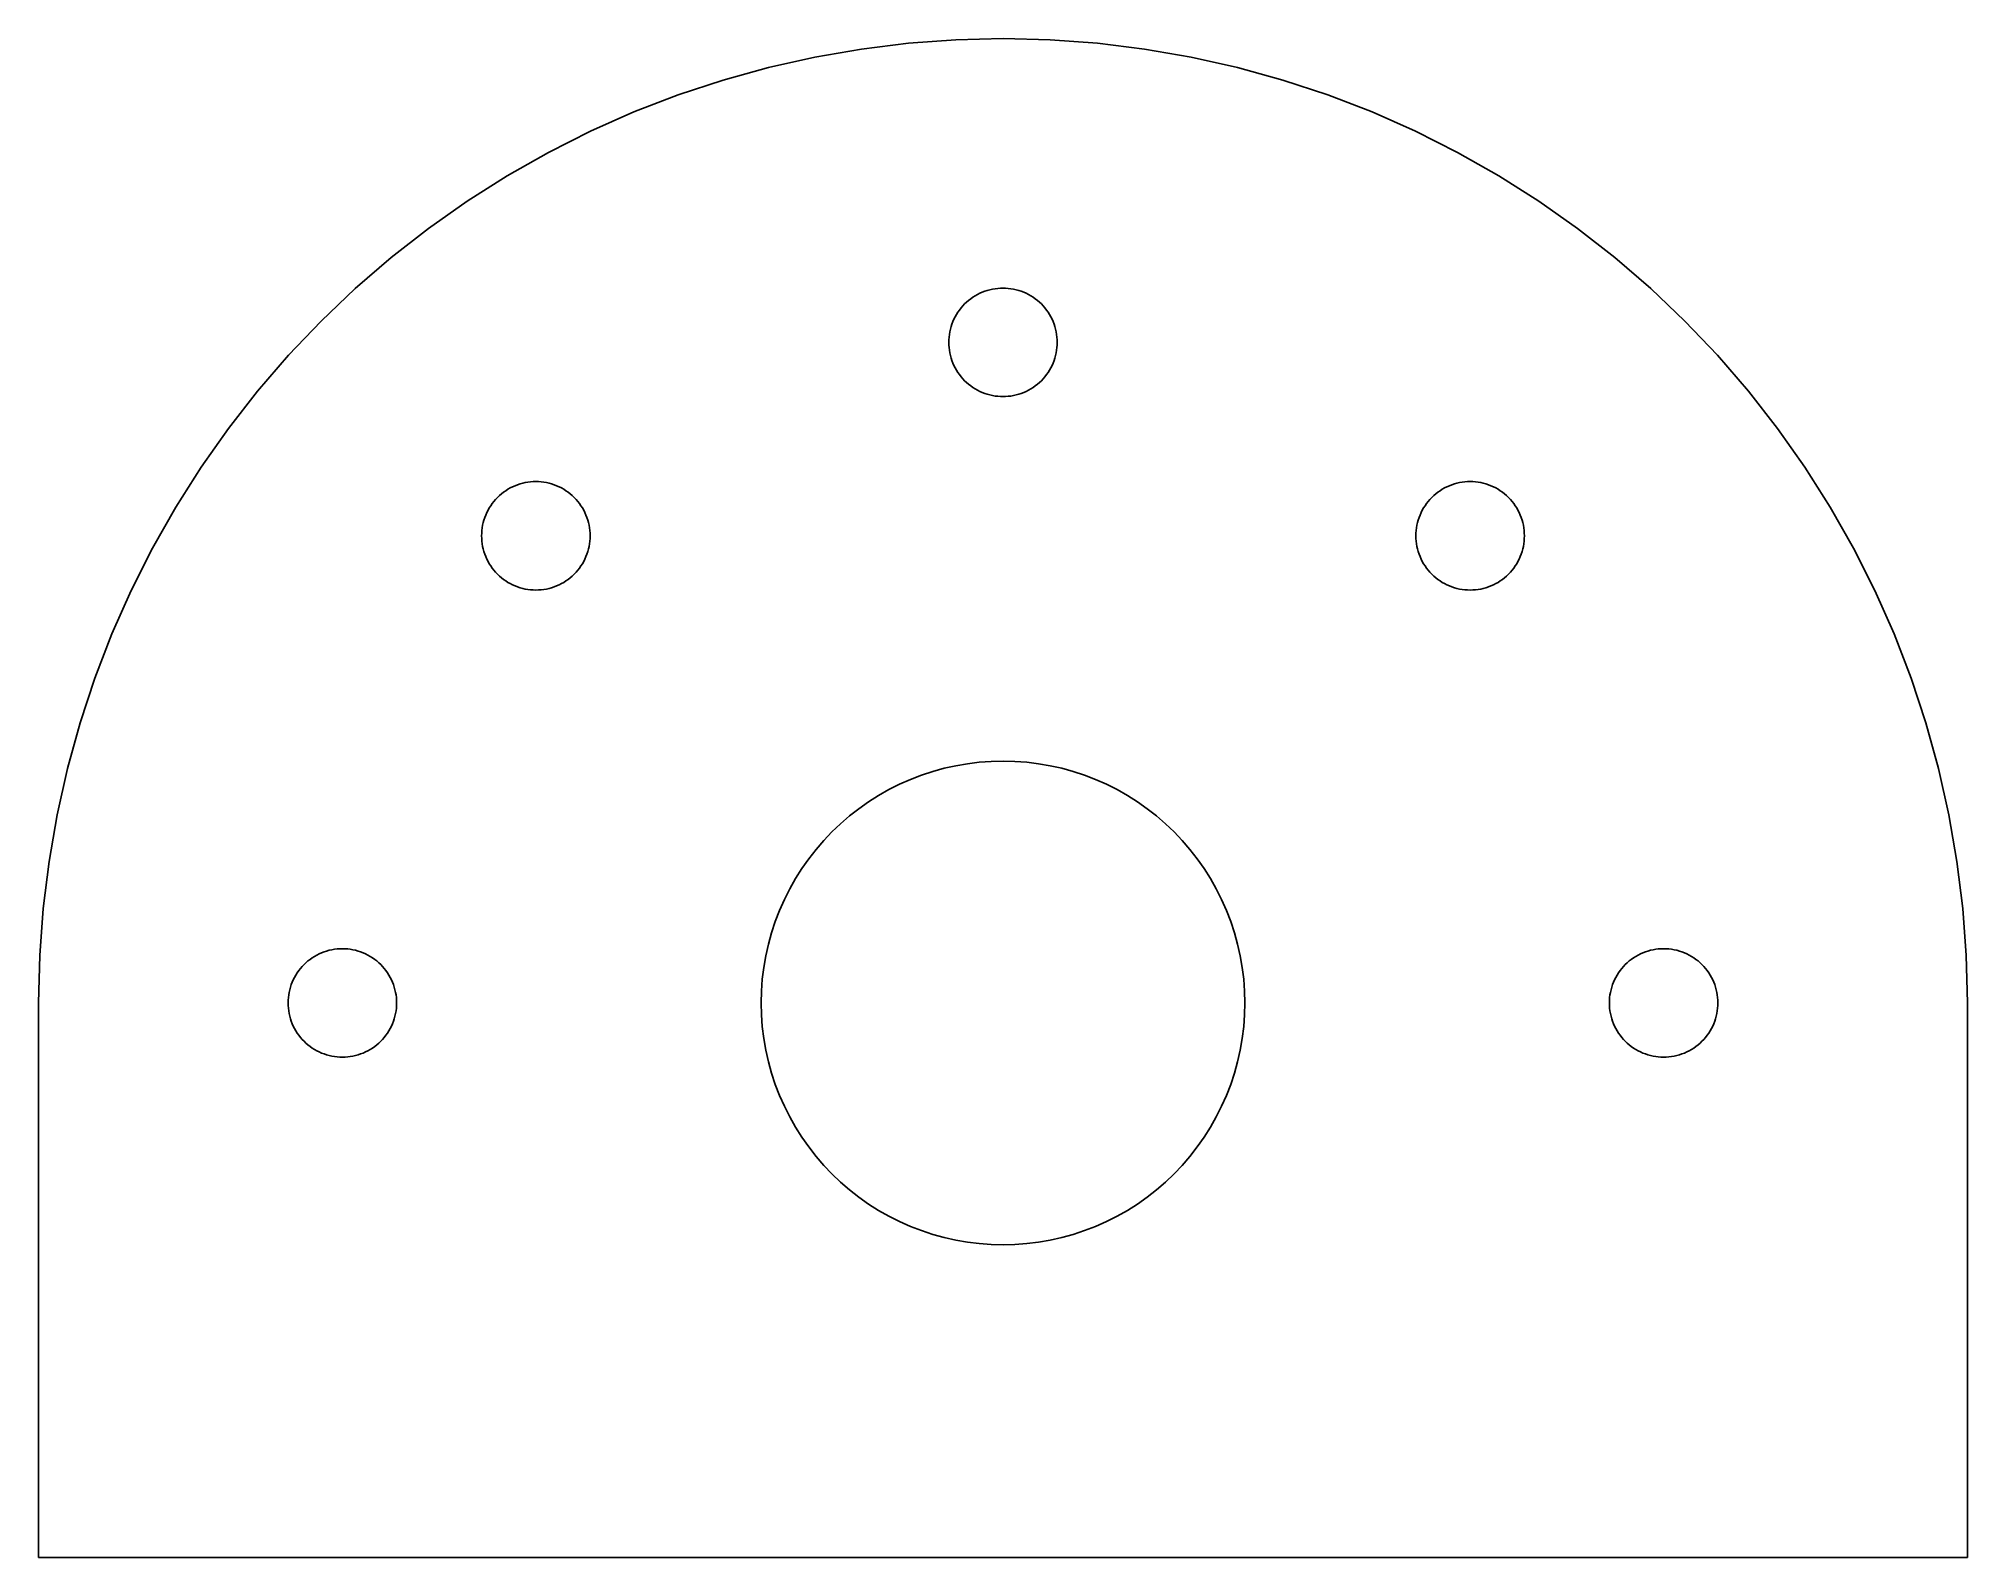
# Model space of a CAD drawing. Header units: metres. Extents: x 0 to 64, y 0 to 50.4.
import ezdxf

# ---------------------------------------------------------------- set-up
doc = ezdxf.new("R2010")
doc.units = ezdxf.units.M

msp = doc.modelspace()

# ---------------------------------------------------------------- linework, layer by layer
for p, q in [((27.3046, 50.0536), (25.7571, 49.7851)), ((28.8635, 50.2459), (27.3046, 50.0536)), ((30.4298, 50.3615), (28.8635, 50.2459)), ((32, 50.4), (30.4298, 50.3615)), ((33.5702, 50.3615), (32, 50.4)), ((35.1365, 50.2459), (33.5702, 50.3615)), ((36.6954, 50.0536), (35.1365, 50.2459)), ((38.2429, 49.7851), (36.6954, 50.0536)), ((24.2246, 49.441), (22.7109, 49.0221)), ((25.7571, 49.7851), (24.2246, 49.441)), ((39.7754, 49.441), (38.2429, 49.7851)), ((41.2891, 49.0221), (39.7754, 49.441)), ((22.7109, 49.0221), (21.2195, 48.5294)), ((42.7805, 48.5294), (41.2891, 49.0221)), ((21.2195, 48.5294), (19.7541, 47.9641)), ((44.2459, 47.9641), (42.7805, 48.5294)), ((19.7541, 47.9641), (18.3182, 47.3277)), ((45.6818, 47.3277), (44.2459, 47.9641)), ((18.3182, 47.3277), (16.9153, 46.6215)), ((47.0847, 46.6215), (45.6818, 47.3277)), ((16.9153, 46.6215), (15.5487, 45.8473)), ((48.4513, 45.8473), (47.0847, 46.6215)), ((15.5487, 45.8473), (14.2218, 45.007)), ((49.7782, 45.007), (48.4513, 45.8473)), ((14.2218, 45.007), (12.9376, 44.1026)), ((51.0624, 44.1026), (49.7782, 45.007)), ((12.9376, 44.1026), (11.6994, 43.1363)), ((52.3006, 43.1363), (51.0624, 44.1026)), ((11.6994, 43.1363), (10.5101, 42.1104)), ((53.4899, 42.1104), (52.3006, 43.1363)), ((10.5101, 42.1104), (9.37258, 41.0274)), ((30.7272, 41.5928), (30.7912, 41.6537)), ((30.7912, 41.6537), (30.8581, 41.7114)), ((30.8581, 41.7114), (30.9277, 41.7658)), ((30.9277, 41.7658), (31, 41.8166)), ((31, 41.8166), (31.0746, 41.8639)), ((31.0746, 41.8639), (31.1515, 41.9075)), ((31.1515, 41.9075), (31.2304, 41.9472)), ((31.2304, 41.9472), (31.3112, 41.983)), ((31.3112, 41.983), (31.3936, 42.0148)), ((31.3936, 42.0148), (31.4775, 42.0425)), ((31.4775, 42.0425), (31.5626, 42.0661)), ((31.5626, 42.0661), (31.6488, 42.0854)), ((31.6488, 42.0854), (31.7359, 42.1005)), ((31.7359, 42.1005), (31.8236, 42.1113)), ((31.8236, 42.1113), (31.9117, 42.1178)), ((31.9117, 42.1178), (32, 42.12)), ((32, 42.12), (32.0883, 42.1178)), ((32.0883, 42.1178), (32.1764, 42.1113)), ((32.1764, 42.1113), (32.2641, 42.1005)), ((32.2641, 42.1005), (32.3512, 42.0854)), ((32.3512, 42.0854), (32.4374, 42.0661)), ((32.4374, 42.0661), (32.5225, 42.0425)), ((32.5225, 42.0425), (32.6064, 42.0148)), ((32.6064, 42.0148), (32.6888, 41.983)), ((32.6888, 41.983), (32.7696, 41.9472)), ((32.7696, 41.9472), (32.8485, 41.9075)), ((32.8485, 41.9075), (32.9254, 41.8639)), ((32.9254, 41.8639), (33, 41.8166)), ((33, 41.8166), (33.0723, 41.7658)), ((33.0723, 41.7658), (33.1419, 41.7114)), ((33.1419, 41.7114), (33.2088, 41.6537)), ((33.2088, 41.6537), (33.2728, 41.5928)), ((54.6274, 41.0274), (53.4899, 42.1104)), ((9.37258, 41.0274), (8.28956, 39.8899)), ((30.3052, 40.9264), (30.337, 41.0088)), ((30.337, 41.0088), (30.3728, 41.0896)), ((30.3728, 41.0896), (30.4125, 41.1685)), ((30.4125, 41.1685), (30.4561, 41.2454)), ((30.4561, 41.2454), (30.5034, 41.32)), ((30.5034, 41.32), (30.5542, 41.3923)), ((30.5542, 41.3923), (30.6086, 41.4619)), ((30.6086, 41.4619), (30.6663, 41.5288)), ((30.6663, 41.5288), (30.7272, 41.5928)), ((33.2728, 41.5928), (33.3337, 41.5288)), ((33.3337, 41.5288), (33.3914, 41.4619)), ((33.3914, 41.4619), (33.4458, 41.3923)), ((33.4458, 41.3923), (33.4966, 41.32)), ((33.4966, 41.32), (33.5439, 41.2454)), ((33.5439, 41.2454), (33.5875, 41.1685)), ((33.5875, 41.1685), (33.6272, 41.0896)), ((33.6272, 41.0896), (33.663, 41.0088)), ((33.663, 41.0088), (33.6948, 40.9264)), ((55.7104, 39.8899), (54.6274, 41.0274)), ((30.2, 40.32), (30.2022, 40.4083)), ((30.2022, 40.2317), (30.2, 40.32)), ((30.2022, 40.4083), (30.2087, 40.4964)), ((30.2087, 40.4964), (30.2195, 40.5841)), ((30.2195, 40.5841), (30.2346, 40.6712)), ((30.2346, 40.6712), (30.2539, 40.7574)), ((30.2539, 40.7574), (30.2775, 40.8425)), ((30.2775, 40.8425), (30.3052, 40.9264)), ((33.6948, 40.9264), (33.7225, 40.8425)), ((33.7225, 40.8425), (33.7461, 40.7574)), ((33.7461, 40.7574), (33.7654, 40.6712)), ((33.7654, 40.6712), (33.7805, 40.5841)), ((33.7805, 40.5841), (33.7913, 40.4964)), ((33.7913, 40.4964), (33.7978, 40.4083)), ((33.7978, 40.4083), (33.8, 40.32)), ((33.8, 40.32), (33.7978, 40.2317)), ((8.28956, 39.8899), (7.26367, 38.7006)), ((30.2087, 40.1436), (30.2022, 40.2317)), ((30.2195, 40.0559), (30.2087, 40.1436)), ((30.2346, 39.9688), (30.2195, 40.0559)), ((30.2539, 39.8826), (30.2346, 39.9688)), ((30.2775, 39.7975), (30.2539, 39.8826)), ((30.3052, 39.7136), (30.2775, 39.7975)), ((30.337, 39.6312), (30.3052, 39.7136)), ((33.6948, 39.7136), (33.663, 39.6312)), ((33.7225, 39.7975), (33.6948, 39.7136)), ((33.7461, 39.8826), (33.7225, 39.7975)), ((33.7654, 39.9688), (33.7461, 39.8826)), ((33.7805, 40.0559), (33.7654, 39.9688)), ((33.7913, 40.1436), (33.7805, 40.0559)), ((33.7978, 40.2317), (33.7913, 40.1436)), ((56.7363, 38.7006), (55.7104, 39.8899)), ((30.3728, 39.5504), (30.337, 39.6312)), ((30.4125, 39.4715), (30.3728, 39.5504)), ((30.4561, 39.3946), (30.4125, 39.4715)), ((30.5034, 39.32), (30.4561, 39.3946)), ((30.5542, 39.2477), (30.5034, 39.32)), ((30.6086, 39.1781), (30.5542, 39.2477)), ((30.6663, 39.1112), (30.6086, 39.1781)), ((30.7272, 39.0472), (30.6663, 39.1112)), ((30.7912, 38.9863), (30.7272, 39.0472)), ((33.2728, 39.0472), (33.2088, 38.9863)), ((33.3337, 39.1112), (33.2728, 39.0472)), ((33.3914, 39.1781), (33.3337, 39.1112)), ((33.4458, 39.2477), (33.3914, 39.1781)), ((33.4966, 39.32), (33.4458, 39.2477)), ((33.5439, 39.3946), (33.4966, 39.32)), ((33.5875, 39.4715), (33.5439, 39.3946)), ((33.6272, 39.5504), (33.5875, 39.4715)), ((33.663, 39.6312), (33.6272, 39.5504)), ((7.26367, 38.7006), (6.29736, 37.4624)), ((30.8581, 38.9286), (30.7912, 38.9863)), ((30.9277, 38.8742), (30.8581, 38.9286)), ((31, 38.8234), (30.9277, 38.8742)), ((31.0746, 38.7761), (31, 38.8234)), ((31.1515, 38.7325), (31.0746, 38.7761)), ((31.2304, 38.6928), (31.1515, 38.7325)), ((31.3112, 38.657), (31.2304, 38.6928)), ((31.3936, 38.6252), (31.3112, 38.657)), ((31.4775, 38.5975), (31.3936, 38.6252)), ((31.5626, 38.5739), (31.4775, 38.5975)), ((31.6488, 38.5546), (31.5626, 38.5739)), ((31.7359, 38.5395), (31.6488, 38.5546)), ((31.8236, 38.5287), (31.7359, 38.5395)), ((31.9117, 38.5222), (31.8236, 38.5287)), ((32, 38.52), (31.9117, 38.5222)), ((32.0883, 38.5222), (32, 38.52)), ((32.1764, 38.5287), (32.0883, 38.5222)), ((32.2641, 38.5395), (32.1764, 38.5287)), ((32.3512, 38.5546), (32.2641, 38.5395)), ((32.4374, 38.5739), (32.3512, 38.5546)), ((32.5225, 38.5975), (32.4374, 38.5739)), ((32.6064, 38.6252), (32.5225, 38.5975)), ((32.6888, 38.657), (32.6064, 38.6252)), ((32.7696, 38.6928), (32.6888, 38.657)), ((32.8485, 38.7325), (32.7696, 38.6928)), ((32.9254, 38.7761), (32.8485, 38.7325)), ((33, 38.8234), (32.9254, 38.7761)), ((33.0723, 38.8742), (33, 38.8234)), ((33.1419, 38.9286), (33.0723, 38.8742)), ((33.2088, 38.9863), (33.1419, 38.9286)), ((57.7026, 37.4624), (56.7363, 38.7006)), ((6.29736, 37.4624), (5.39297, 36.1782)), ((58.607, 36.1782), (57.7026, 37.4624)), ((5.39297, 36.1782), (4.55268, 34.8513)), ((59.4473, 34.8513), (58.607, 36.1782)), ((15.2272, 35.1728), (15.2912, 35.2337)), ((15.2912, 35.2337), (15.3581, 35.2914)), ((15.3581, 35.2914), (15.4277, 35.3458)), ((15.4277, 35.3458), (15.5, 35.3966)), ((15.5, 35.3966), (15.5746, 35.4439)), ((15.5746, 35.4439), (15.6515, 35.4875)), ((15.6515, 35.4875), (15.7304, 35.5272)), ((15.7304, 35.5272), (15.8112, 35.563)), ((15.8112, 35.563), (15.8936, 35.5948)), ((15.8936, 35.5948), (15.9775, 35.6225)), ((15.9775, 35.6225), (16.0626, 35.6461)), ((16.0626, 35.6461), (16.1488, 35.6654)), ((16.1488, 35.6654), (16.2359, 35.6805)), ((16.2359, 35.6805), (16.3236, 35.6913)), ((16.3236, 35.6913), (16.4117, 35.6978)), ((16.4117, 35.6978), (16.5, 35.7)), ((16.5, 35.7), (16.5883, 35.6978)), ((16.5883, 35.6978), (16.6764, 35.6913)), ((16.6764, 35.6913), (16.7641, 35.6805)), ((16.7641, 35.6805), (16.8512, 35.6654)), ((16.8512, 35.6654), (16.9374, 35.6461)), ((16.9374, 35.6461), (17.0225, 35.6225)), ((17.0225, 35.6225), (17.1064, 35.5948)), ((17.1064, 35.5948), (17.1888, 35.563)), ((17.1888, 35.563), (17.2696, 35.5272)), ((17.2696, 35.5272), (17.3485, 35.4875)), ((17.3485, 35.4875), (17.4254, 35.4439)), ((17.4254, 35.4439), (17.5, 35.3966)), ((17.5, 35.3966), (17.5723, 35.3458)), ((17.5723, 35.3458), (17.6419, 35.2914)), ((17.6419, 35.2914), (17.7088, 35.2337)), ((17.7088, 35.2337), (17.7728, 35.1728)), ((46.2272, 35.1728), (46.2912, 35.2337)), ((46.2912, 35.2337), (46.3581, 35.2914)), ((46.3581, 35.2914), (46.4277, 35.3458)), ((46.4277, 35.3458), (46.5, 35.3966)), ((46.5, 35.3966), (46.5746, 35.4439)), ((46.5746, 35.4439), (46.6515, 35.4875)), ((46.6515, 35.4875), (46.7304, 35.5272)), ((46.7304, 35.5272), (46.8112, 35.563)), ((46.8112, 35.563), (46.8936, 35.5948)), ((46.8936, 35.5948), (46.9775, 35.6225)), ((46.9775, 35.6225), (47.0626, 35.6461)), ((47.0626, 35.6461), (47.1488, 35.6654)), ((47.1488, 35.6654), (47.2359, 35.6805)), ((47.2359, 35.6805), (47.3236, 35.6913)), ((47.3236, 35.6913), (47.4117, 35.6978)), ((47.4117, 35.6978), (47.5, 35.7)), ((47.5, 35.7), (47.5883, 35.6978)), ((47.5883, 35.6978), (47.6764, 35.6913)), ((47.6764, 35.6913), (47.7641, 35.6805)), ((47.7641, 35.6805), (47.8512, 35.6654)), ((47.8512, 35.6654), (47.9374, 35.6461)), ((47.9374, 35.6461), (48.0225, 35.6225)), ((48.0225, 35.6225), (48.1064, 35.5948)), ((48.1064, 35.5948), (48.1888, 35.563)), ((48.1888, 35.563), (48.2696, 35.5272)), ((48.2696, 35.5272), (48.3485, 35.4875)), ((48.3485, 35.4875), (48.4254, 35.4439)), ((48.4254, 35.4439), (48.5, 35.3966)), ((48.5, 35.3966), (48.5723, 35.3458)), ((48.5723, 35.3458), (48.6419, 35.2914)), ((48.6419, 35.2914), (48.7088, 35.2337)), ((48.7088, 35.2337), (48.7728, 35.1728)), ((4.55268, 34.8513), (3.77852, 33.4847)), ((14.8052, 34.5064), (14.837, 34.5888)), ((14.837, 34.5888), (14.8728, 34.6696)), ((14.8728, 34.6696), (14.9125, 34.7485)), ((14.9125, 34.7485), (14.9561, 34.8254)), ((14.9561, 34.8254), (15.0034, 34.9)), ((15.0034, 34.9), (15.0542, 34.9723)), ((15.0542, 34.9723), (15.1086, 35.0419)), ((15.1086, 35.0419), (15.1663, 35.1088)), ((15.1663, 35.1088), (15.2272, 35.1728)), ((17.7728, 35.1728), (17.8337, 35.1088)), ((17.8337, 35.1088), (17.8914, 35.0419)), ((17.8914, 35.0419), (17.9458, 34.9723)), ((17.9458, 34.9723), (17.9966, 34.9)), ((17.9966, 34.9), (18.0439, 34.8254)), ((18.0439, 34.8254), (18.0875, 34.7485)), ((18.0875, 34.7485), (18.1272, 34.6696)), ((18.1272, 34.6696), (18.163, 34.5888)), ((18.163, 34.5888), (18.1948, 34.5064)), ((45.8052, 34.5064), (45.837, 34.5888)), ((45.837, 34.5888), (45.8728, 34.6696)), ((45.8728, 34.6696), (45.9125, 34.7485)), ((45.9125, 34.7485), (45.9561, 34.8254)), ((45.9561, 34.8254), (46.0034, 34.9)), ((46.0034, 34.9), (46.0542, 34.9723)), ((46.0542, 34.9723), (46.1086, 35.0419)), ((46.1086, 35.0419), (46.1663, 35.1088)), ((46.1663, 35.1088), (46.2272, 35.1728)), ((48.7728, 35.1728), (48.8337, 35.1088)), ((48.8337, 35.1088), (48.8914, 35.0419)), ((48.8914, 35.0419), (48.9458, 34.9723)), ((48.9458, 34.9723), (48.9966, 34.9)), ((48.9966, 34.9), (49.0439, 34.8254)), ((49.0439, 34.8254), (49.0875, 34.7485)), ((49.0875, 34.7485), (49.1272, 34.6696)), ((49.1272, 34.6696), (49.163, 34.5888)), ((49.163, 34.5888), (49.1948, 34.5064)), ((60.2215, 33.4847), (59.4473, 34.8513)), ((14.7, 33.9), (14.7022, 33.9883)), ((14.7022, 33.9883), (14.7087, 34.0764)), ((14.7087, 34.0764), (14.7195, 34.1641)), ((14.7195, 34.1641), (14.7346, 34.2512)), ((14.7346, 34.2512), (14.7539, 34.3374)), ((14.7539, 34.3374), (14.7775, 34.4225)), ((14.7775, 34.4225), (14.8052, 34.5064)), ((18.1948, 34.5064), (18.2225, 34.4225)), ((18.2225, 34.4225), (18.2461, 34.3374)), ((18.2461, 34.3374), (18.2654, 34.2512)), ((18.2654, 34.2512), (18.2805, 34.1641)), ((18.2805, 34.1641), (18.2913, 34.0764)), ((18.2913, 34.0764), (18.2978, 33.9883)), ((18.2978, 33.9883), (18.3, 33.9)), ((45.7, 33.9), (45.7022, 33.9883)), ((45.7022, 33.9883), (45.7087, 34.0764)), ((45.7087, 34.0764), (45.7195, 34.1641)), ((45.7195, 34.1641), (45.7346, 34.2512)), ((45.7346, 34.2512), (45.7539, 34.3374)), ((45.7539, 34.3374), (45.7775, 34.4225)), ((45.7775, 34.4225), (45.8052, 34.5064)), ((49.1948, 34.5064), (49.2225, 34.4225)), ((49.2225, 34.4225), (49.2461, 34.3374)), ((49.2461, 34.3374), (49.2654, 34.2512)), ((49.2654, 34.2512), (49.2805, 34.1641)), ((49.2805, 34.1641), (49.2913, 34.0764)), ((49.2913, 34.0764), (49.2978, 33.9883)), ((49.2978, 33.9883), (49.3, 33.9)), ((3.77852, 33.4847), (3.07234, 32.0818)), ((14.7022, 33.8117), (14.7, 33.9)), ((14.7087, 33.7236), (14.7022, 33.8117)), ((14.7195, 33.6359), (14.7087, 33.7236)), ((14.7346, 33.5488), (14.7195, 33.6359)), ((14.7539, 33.4626), (14.7346, 33.5488)), ((14.7775, 33.3775), (14.7539, 33.4626)), ((14.8052, 33.2936), (14.7775, 33.3775)), ((14.837, 33.2112), (14.8052, 33.2936)), ((18.1948, 33.2936), (18.163, 33.2112)), ((18.2225, 33.3775), (18.1948, 33.2936)), ((18.2461, 33.4626), (18.2225, 33.3775)), ((18.2654, 33.5488), (18.2461, 33.4626)), ((18.2805, 33.6359), (18.2654, 33.5488)), ((18.2913, 33.7236), (18.2805, 33.6359)), ((18.2978, 33.8117), (18.2913, 33.7236)), ((18.3, 33.9), (18.2978, 33.8117)), ((45.7022, 33.8117), (45.7, 33.9)), ((45.7087, 33.7236), (45.7022, 33.8117)), ((45.7195, 33.6359), (45.7087, 33.7236)), ((45.7346, 33.5488), (45.7195, 33.6359)), ((45.7539, 33.4626), (45.7346, 33.5488)), ((45.7775, 33.3775), (45.7539, 33.4626)), ((45.8052, 33.2936), (45.7775, 33.3775)), ((45.837, 33.2112), (45.8052, 33.2936)), ((49.1948, 33.2936), (49.163, 33.2112)), ((49.2225, 33.3775), (49.1948, 33.2936)), ((49.2461, 33.4626), (49.2225, 33.3775)), ((49.2654, 33.5488), (49.2461, 33.4626)), ((49.2805, 33.6359), (49.2654, 33.5488)), ((49.2913, 33.7236), (49.2805, 33.6359)), ((49.2978, 33.8117), (49.2913, 33.7236)), ((49.3, 33.9), (49.2978, 33.8117)), ((60.9277, 32.0818), (60.2215, 33.4847)), ((14.8728, 33.1304), (14.837, 33.2112)), ((14.9125, 33.0515), (14.8728, 33.1304)), ((14.9561, 32.9746), (14.9125, 33.0515)), ((15.0034, 32.9), (14.9561, 32.9746)), ((15.0542, 32.8277), (15.0034, 32.9)), ((15.1086, 32.7581), (15.0542, 32.8277)), ((15.1663, 32.6912), (15.1086, 32.7581)), ((15.2272, 32.6272), (15.1663, 32.6912)), ((17.8337, 32.6912), (17.7728, 32.6272)), ((17.8914, 32.7581), (17.8337, 32.6912)), ((17.9458, 32.8277), (17.8914, 32.7581)), ((17.9966, 32.9), (17.9458, 32.8277)), ((18.0439, 32.9746), (17.9966, 32.9)), ((18.0875, 33.0515), (18.0439, 32.9746)), ((18.1272, 33.1304), (18.0875, 33.0515)), ((18.163, 33.2112), (18.1272, 33.1304)), ((45.8728, 33.1304), (45.837, 33.2112)), ((45.9125, 33.0515), (45.8728, 33.1304)), ((45.9561, 32.9746), (45.9125, 33.0515)), ((46.0034, 32.9), (45.9561, 32.9746)), ((46.0542, 32.8277), (46.0034, 32.9)), ((46.1086, 32.7581), (46.0542, 32.8277)), ((46.1663, 32.6912), (46.1086, 32.7581)), ((46.2272, 32.6272), (46.1663, 32.6912)), ((48.8337, 32.6912), (48.7728, 32.6272)), ((48.8914, 32.7581), (48.8337, 32.6912)), ((48.9458, 32.8277), (48.8914, 32.7581)), ((48.9966, 32.9), (48.9458, 32.8277)), ((49.0439, 32.9746), (48.9966, 32.9)), ((49.0875, 33.0515), (49.0439, 32.9746)), ((49.1272, 33.1304), (49.0875, 33.0515)), ((49.163, 33.2112), (49.1272, 33.1304)), ((3.07234, 32.0818), (2.43586, 30.6459)), ((15.2912, 32.5663), (15.2272, 32.6272)), ((15.3581, 32.5086), (15.2912, 32.5663)), ((15.4277, 32.4542), (15.3581, 32.5086)), ((15.5, 32.4034), (15.4277, 32.4542)), ((15.5746, 32.3561), (15.5, 32.4034)), ((15.6515, 32.3125), (15.5746, 32.3561)), ((15.7304, 32.2728), (15.6515, 32.3125)), ((15.8112, 32.237), (15.7304, 32.2728)), ((15.8936, 32.2052), (15.8112, 32.237)), ((15.9775, 32.1775), (15.8936, 32.2052)), ((16.0626, 32.1539), (15.9775, 32.1775)), ((16.1488, 32.1346), (16.0626, 32.1539)), ((16.2359, 32.1195), (16.1488, 32.1346)), ((16.3236, 32.1087), (16.2359, 32.1195)), ((16.4117, 32.1022), (16.3236, 32.1087)), ((16.5, 32.1), (16.4117, 32.1022)), ((16.5883, 32.1022), (16.5, 32.1)), ((16.6764, 32.1087), (16.5883, 32.1022)), ((16.7641, 32.1195), (16.6764, 32.1087)), ((16.8512, 32.1346), (16.7641, 32.1195)), ((16.9374, 32.1539), (16.8512, 32.1346)), ((17.0225, 32.1775), (16.9374, 32.1539)), ((17.1064, 32.2052), (17.0225, 32.1775)), ((17.1888, 32.237), (17.1064, 32.2052)), ((17.2696, 32.2728), (17.1888, 32.237)), ((17.3485, 32.3125), (17.2696, 32.2728)), ((17.4254, 32.3561), (17.3485, 32.3125)), ((17.5, 32.4034), (17.4254, 32.3561)), ((17.5723, 32.4542), (17.5, 32.4034)), ((17.6419, 32.5086), (17.5723, 32.4542)), ((17.7088, 32.5663), (17.6419, 32.5086)), ((17.7728, 32.6272), (17.7088, 32.5663)), ((46.2912, 32.5663), (46.2272, 32.6272)), ((46.3581, 32.5086), (46.2912, 32.5663)), ((46.4277, 32.4542), (46.3581, 32.5086)), ((46.5, 32.4034), (46.4277, 32.4542)), ((46.5746, 32.3561), (46.5, 32.4034)), ((46.6515, 32.3125), (46.5746, 32.3561)), ((46.7304, 32.2728), (46.6515, 32.3125)), ((46.8112, 32.237), (46.7304, 32.2728)), ((46.8936, 32.2052), (46.8112, 32.237)), ((46.9775, 32.1775), (46.8936, 32.2052)), ((47.0626, 32.1539), (46.9775, 32.1775)), ((47.1488, 32.1346), (47.0626, 32.1539)), ((47.2359, 32.1195), (47.1488, 32.1346)), ((47.3236, 32.1087), (47.2359, 32.1195)), ((47.4117, 32.1022), (47.3236, 32.1087)), ((47.5, 32.1), (47.4117, 32.1022)), ((47.5883, 32.1022), (47.5, 32.1)), ((47.6764, 32.1087), (47.5883, 32.1022)), ((47.7641, 32.1195), (47.6764, 32.1087)), ((47.8512, 32.1346), (47.7641, 32.1195)), ((47.9374, 32.1539), (47.8512, 32.1346)), ((48.0225, 32.1775), (47.9374, 32.1539)), ((48.1064, 32.2052), (48.0225, 32.1775)), ((48.1888, 32.237), (48.1064, 32.2052)), ((48.2696, 32.2728), (48.1888, 32.237)), ((48.3485, 32.3125), (48.2696, 32.2728)), ((48.4254, 32.3561), (48.3485, 32.3125)), ((48.5, 32.4034), (48.4254, 32.3561)), ((48.5723, 32.4542), (48.5, 32.4034)), ((48.6419, 32.5086), (48.5723, 32.4542)), ((48.7088, 32.5663), (48.6419, 32.5086)), ((48.7728, 32.6272), (48.7088, 32.5663)), ((61.5641, 30.6459), (60.9277, 32.0818)), ((2.43586, 30.6459), (1.87059, 29.1805)), ((62.1294, 29.1805), (61.5641, 30.6459)), ((1.87059, 29.1805), (1.37791, 27.6891)), ((62.6221, 27.6891), (62.1294, 29.1805)), ((1.37791, 27.6891), (0.959, 26.1754)), ((63.041, 26.1754), (62.6221, 27.6891)), ((30.0501, 26.1845), (30.4344, 26.2708)), ((30.4344, 26.2708), (30.8225, 26.3381)), ((30.8225, 26.3381), (31.2134, 26.3864)), ((31.2134, 26.3864), (31.6062, 26.4153)), ((31.6062, 26.4153), (32, 26.425)), ((32, 26.425), (32.3938, 26.4153)), ((32.3938, 26.4153), (32.7866, 26.3864)), ((32.7866, 26.3864), (33.1775, 26.3381)), ((33.1775, 26.3381), (33.5656, 26.2708)), ((33.5656, 26.2708), (33.9499, 26.1845)), ((0.959, 26.1754), (0.61487, 24.6429)), ((28.217, 25.4774), (28.5689, 25.6545)), ((28.5689, 25.6545), (28.929, 25.8141)), ((28.929, 25.8141), (29.2965, 25.9559)), ((29.2965, 25.9559), (29.6705, 26.0794)), ((29.6705, 26.0794), (30.0501, 26.1845)), ((33.9499, 26.1845), (34.3295, 26.0794)), ((34.3295, 26.0794), (34.7035, 25.9559)), ((34.7035, 25.9559), (35.071, 25.8141)), ((35.071, 25.8141), (35.4311, 25.6545)), ((35.4311, 25.6545), (35.783, 25.4774)), ((63.3851, 24.6429), (63.041, 26.1754)), ((27.2195, 24.8457), (27.5415, 25.0725)), ((27.5415, 25.0725), (27.8743, 25.2833)), ((27.8743, 25.2833), (28.217, 25.4774)), ((35.783, 25.4774), (36.1257, 25.2833)), ((36.1257, 25.2833), (36.4585, 25.0725)), ((36.4585, 25.0725), (36.7805, 24.8457)), ((0.61487, 24.6429), (0.34635, 23.0954)), ((26.3255, 24.0745), (26.6107, 24.3461)), ((26.6107, 24.3461), (26.909, 24.6034)), ((26.909, 24.6034), (27.2195, 24.8457)), ((36.7805, 24.8457), (37.091, 24.6034)), ((37.091, 24.6034), (37.3893, 24.3461)), ((37.3893, 24.3461), (37.6745, 24.0745)), ((63.6536, 23.0954), (63.3851, 24.6429)), ((25.7966, 23.491), (26.0539, 23.7893)), ((26.0539, 23.7893), (26.3255, 24.0745)), ((37.6745, 24.0745), (37.9461, 23.7893)), ((37.9461, 23.7893), (38.2034, 23.491)), ((0.34635, 23.0954), (0.15409, 21.5365)), ((25.3275, 22.8585), (25.5543, 23.1805)), ((25.5543, 23.1805), (25.7966, 23.491)), ((38.2034, 23.491), (38.4457, 23.1805)), ((38.4457, 23.1805), (38.6725, 22.8585)), ((63.8459, 21.5365), (63.6536, 23.0954)), ((24.9226, 22.183), (25.1167, 22.5257)), ((25.1167, 22.5257), (25.3275, 22.8585)), ((38.6725, 22.8585), (38.8833, 22.5257)), ((38.8833, 22.5257), (39.0774, 22.183)), ((24.5859, 21.471), (24.7455, 21.8311)), ((24.7455, 21.8311), (24.9226, 22.183)), ((39.0774, 22.183), (39.2545, 21.8311)), ((39.2545, 21.8311), (39.4141, 21.471)), ((0.15409, 21.5365), (0.03855, 19.9702)), ((24.4441, 21.1035), (24.5859, 21.471)), ((39.4141, 21.471), (39.5559, 21.1035)), ((63.9615, 19.9702), (63.8459, 21.5365)), ((24.2155, 20.3499), (24.3206, 20.7295)), ((24.3206, 20.7295), (24.4441, 21.1035)), ((39.5559, 21.1035), (39.6794, 20.7295)), ((39.6794, 20.7295), (39.7845, 20.3499)), ((0.03855, 19.9702), (0, 18.4)), ((8.93809, 19.7914), (9.00774, 19.8458)), ((9.00774, 19.8458), (9.07997, 19.8966)), ((9.07997, 19.8966), (9.15462, 19.9439)), ((9.15462, 19.9439), (9.23149, 19.9875)), ((9.23149, 19.9875), (9.3104, 20.0272)), ((9.3104, 20.0272), (9.39117, 20.063)), ((9.39117, 20.063), (9.4736, 20.0948)), ((9.4736, 20.0948), (9.55749, 20.1225)), ((9.55749, 20.1225), (9.64264, 20.1461)), ((9.64264, 20.1461), (9.72884, 20.1654)), ((9.72884, 20.1654), (9.81589, 20.1805)), ((9.81589, 20.1805), (9.90357, 20.1913)), ((9.90357, 20.1913), (9.99168, 20.1978)), ((9.99168, 20.1978), (10.08, 20.2)), ((10.08, 20.2), (10.1683, 20.1978)), ((10.1683, 20.1978), (10.2564, 20.1913)), ((10.2564, 20.1913), (10.3441, 20.1805)), ((10.3441, 20.1805), (10.4312, 20.1654)), ((10.4312, 20.1654), (10.5174, 20.1461)), ((10.5174, 20.1461), (10.6025, 20.1225)), ((10.6025, 20.1225), (10.6864, 20.0948)), ((10.6864, 20.0948), (10.7688, 20.063)), ((10.7688, 20.063), (10.8496, 20.0272)), ((10.8496, 20.0272), (10.9285, 19.9875)), ((10.9285, 19.9875), (11.0054, 19.9439)), ((11.0054, 19.9439), (11.08, 19.8966)), ((11.08, 19.8966), (11.1523, 19.8458)), ((11.1523, 19.8458), (11.2219, 19.7914)), ((24.0619, 19.5775), (24.1292, 19.9656)), ((24.1292, 19.9656), (24.2155, 20.3499)), ((39.7845, 20.3499), (39.8708, 19.9656)), ((39.8708, 19.9656), (39.9381, 19.5775)), ((52.7781, 19.7914), (52.8477, 19.8458)), ((52.8477, 19.8458), (52.92, 19.8966)), ((52.92, 19.8966), (52.9946, 19.9439)), ((52.9946, 19.9439), (53.0715, 19.9875)), ((53.0715, 19.9875), (53.1504, 20.0272)), ((53.1504, 20.0272), (53.2312, 20.063)), ((53.2312, 20.063), (53.3136, 20.0948)), ((53.3136, 20.0948), (53.3975, 20.1225)), ((53.3975, 20.1225), (53.4826, 20.1461)), ((53.4826, 20.1461), (53.5688, 20.1654)), ((53.5688, 20.1654), (53.6559, 20.1805)), ((53.6559, 20.1805), (53.7436, 20.1913)), ((53.7436, 20.1913), (53.8317, 20.1978)), ((53.8317, 20.1978), (53.92, 20.2)), ((53.92, 20.2), (54.0083, 20.1978)), ((54.0083, 20.1978), (54.0964, 20.1913)), ((54.0964, 20.1913), (54.1841, 20.1805)), ((54.1841, 20.1805), (54.2712, 20.1654)), ((54.2712, 20.1654), (54.3574, 20.1461)), ((54.3574, 20.1461), (54.4425, 20.1225)), ((54.4425, 20.1225), (54.5264, 20.0948)), ((54.5264, 20.0948), (54.6088, 20.063)), ((54.6088, 20.063), (54.6896, 20.0272)), ((54.6896, 20.0272), (54.7685, 19.9875)), ((54.7685, 19.9875), (54.8454, 19.9439)), ((54.8454, 19.9439), (54.92, 19.8966)), ((54.92, 19.8966), (54.9923, 19.8458)), ((54.9923, 19.8458), (55.0619, 19.7914)), ((64, 18.4), (63.9615, 19.9702)), ((8.45282, 19.1696), (8.49254, 19.2485)), ((8.49254, 19.2485), (8.53609, 19.3254)), ((8.53609, 19.3254), (8.58335, 19.4)), ((8.58335, 19.4), (8.63423, 19.4723)), ((8.63423, 19.4723), (8.68858, 19.5419)), ((8.68858, 19.5419), (8.74629, 19.6088)), ((8.74629, 19.6088), (8.80721, 19.6728)), ((8.80721, 19.6728), (8.87119, 19.7337)), ((8.87119, 19.7337), (8.93809, 19.7914)), ((11.2219, 19.7914), (11.2888, 19.7337)), ((11.2888, 19.7337), (11.3528, 19.6728)), ((11.3528, 19.6728), (11.4137, 19.6088)), ((11.4137, 19.6088), (11.4714, 19.5419)), ((11.4714, 19.5419), (11.5258, 19.4723)), ((11.5258, 19.4723), (11.5766, 19.4)), ((11.5766, 19.4), (11.6239, 19.3254)), ((11.6239, 19.3254), (11.6675, 19.2485)), ((11.6675, 19.2485), (11.7072, 19.1696)), ((24.0136, 19.1866), (24.0619, 19.5775)), ((39.9381, 19.5775), (39.9864, 19.1866)), ((52.2928, 19.1696), (52.3325, 19.2485)), ((52.3325, 19.2485), (52.3761, 19.3254)), ((52.3761, 19.3254), (52.4234, 19.4)), ((52.4234, 19.4), (52.4742, 19.4723)), ((52.4742, 19.4723), (52.5286, 19.5419)), ((52.5286, 19.5419), (52.5863, 19.6088)), ((52.5863, 19.6088), (52.6472, 19.6728)), ((52.6472, 19.6728), (52.7112, 19.7337)), ((52.7112, 19.7337), (52.7781, 19.7914)), ((55.0619, 19.7914), (55.1288, 19.7337)), ((55.1288, 19.7337), (55.1928, 19.6728)), ((55.1928, 19.6728), (55.2537, 19.6088)), ((55.2537, 19.6088), (55.3114, 19.5419)), ((55.3114, 19.5419), (55.3658, 19.4723)), ((55.3658, 19.4723), (55.4166, 19.4)), ((55.4166, 19.4), (55.4639, 19.3254)), ((55.4639, 19.3254), (55.5075, 19.2485)), ((55.5075, 19.2485), (55.5472, 19.1696)), ((8.28217, 18.4883), (8.28867, 18.5764)), ((8.28867, 18.5764), (8.29948, 18.6641)), ((8.29948, 18.6641), (8.31459, 18.7512)), ((8.31459, 18.7512), (8.33394, 18.8374)), ((8.33394, 18.8374), (8.35751, 18.9225)), ((8.35751, 18.9225), (8.38522, 19.0064)), ((8.38522, 19.0064), (8.41702, 19.0888)), ((8.41702, 19.0888), (8.45282, 19.1696)), ((11.7072, 19.1696), (11.743, 19.0888)), ((11.743, 19.0888), (11.7748, 19.0064)), ((11.7748, 19.0064), (11.8025, 18.9225)), ((11.8025, 18.9225), (11.8261, 18.8374)), ((11.8261, 18.8374), (11.8454, 18.7512)), ((11.8454, 18.7512), (11.8605, 18.6641)), ((11.8605, 18.6641), (11.8713, 18.5764)), ((11.8713, 18.5764), (11.8778, 18.4883)), ((23.975, 18.4), (23.9847, 18.7938)), ((23.9847, 18.7938), (24.0136, 19.1866)), ((39.9864, 19.1866), (40.0153, 18.7938)), ((40.0153, 18.7938), (40.025, 18.4)), ((52.1222, 18.4883), (52.1287, 18.5764)), ((52.1287, 18.5764), (52.1395, 18.6641)), ((52.1395, 18.6641), (52.1546, 18.7512)), ((52.1546, 18.7512), (52.1739, 18.8374)), ((52.1739, 18.8374), (52.1975, 18.9225)), ((52.1975, 18.9225), (52.2252, 19.0064)), ((52.2252, 19.0064), (52.257, 19.0888)), ((52.257, 19.0888), (52.2928, 19.1696)), ((55.5472, 19.1696), (55.583, 19.0888)), ((55.583, 19.0888), (55.6148, 19.0064)), ((55.6148, 19.0064), (55.6425, 18.9225)), ((55.6425, 18.9225), (55.6661, 18.8374)), ((55.6661, 18.8374), (55.6854, 18.7512)), ((55.6854, 18.7512), (55.7005, 18.6641)), ((55.7005, 18.6641), (55.7113, 18.5764)), ((55.7113, 18.5764), (55.7178, 18.4883)), ((0, 18.4), (0, 0)), ((8.28, 18.4), (8.28217, 18.4883)), ((8.28217, 18.3117), (8.28, 18.4)), ((8.28867, 18.2236), (8.28217, 18.3117)), ((8.29948, 18.1359), (8.28867, 18.2236)), ((8.31459, 18.0488), (8.29948, 18.1359)), ((8.33394, 17.9626), (8.31459, 18.0488)), ((8.35751, 17.8775), (8.33394, 17.9626)), ((11.8261, 17.9626), (11.8025, 17.8775)), ((11.8454, 18.0488), (11.8261, 17.9626)), ((11.8605, 18.1359), (11.8454, 18.0488)), ((11.8713, 18.2236), (11.8605, 18.1359)), ((11.8778, 18.3117), (11.8713, 18.2236)), ((11.8778, 18.4883), (11.88, 18.4)), ((11.88, 18.4), (11.8778, 18.3117)), ((23.9847, 18.0062), (23.975, 18.4)), ((24.0136, 17.6134), (23.9847, 18.0062)), ((40.0153, 18.0062), (39.9864, 17.6134)), ((40.025, 18.4), (40.0153, 18.0062)), ((52.12, 18.4), (52.1222, 18.4883)), ((52.1222, 18.3117), (52.12, 18.4)), ((52.1287, 18.2236), (52.1222, 18.3117)), ((52.1395, 18.1359), (52.1287, 18.2236)), ((52.1546, 18.0488), (52.1395, 18.1359)), ((52.1739, 17.9626), (52.1546, 18.0488)), ((52.1975, 17.8775), (52.1739, 17.9626)), ((55.6661, 17.9626), (55.6425, 17.8775)), ((55.6854, 18.0488), (55.6661, 17.9626)), ((55.7005, 18.1359), (55.6854, 18.0488)), ((55.7113, 18.2236), (55.7005, 18.1359)), ((55.7178, 18.3117), (55.7113, 18.2236)), ((55.7178, 18.4883), (55.72, 18.4)), ((55.72, 18.4), (55.7178, 18.3117)), ((64, 0), (64, 18.4)), ((8.38522, 17.7936), (8.35751, 17.8775)), ((8.41702, 17.7112), (8.38522, 17.7936)), ((8.45282, 17.6304), (8.41702, 17.7112)), ((8.49254, 17.5515), (8.45282, 17.6304)), ((8.53609, 17.4746), (8.49254, 17.5515)), ((8.58335, 17.4), (8.53609, 17.4746)), ((8.63423, 17.3277), (8.58335, 17.4)), ((8.68858, 17.2581), (8.63423, 17.3277)), ((11.5258, 17.3277), (11.4714, 17.2581)), ((11.5766, 17.4), (11.5258, 17.3277)), ((11.6239, 17.4746), (11.5766, 17.4)), ((11.6675, 17.5515), (11.6239, 17.4746)), ((11.7072, 17.6304), (11.6675, 17.5515)), ((11.743, 17.7112), (11.7072, 17.6304)), ((11.7748, 17.7936), (11.743, 17.7112)), ((11.8025, 17.8775), (11.7748, 17.7936)), ((24.0619, 17.2225), (24.0136, 17.6134)), ((39.9864, 17.6134), (39.9381, 17.2225)), ((52.2252, 17.7936), (52.1975, 17.8775)), ((52.257, 17.7112), (52.2252, 17.7936)), ((52.2928, 17.6304), (52.257, 17.7112)), ((52.3325, 17.5515), (52.2928, 17.6304)), ((52.3761, 17.4746), (52.3325, 17.5515)), ((52.4234, 17.4), (52.3761, 17.4746)), ((52.4742, 17.3277), (52.4234, 17.4)), ((52.5286, 17.2581), (52.4742, 17.3277)), ((55.3658, 17.3277), (55.3114, 17.2581)), ((55.4166, 17.4), (55.3658, 17.3277)), ((55.4639, 17.4746), (55.4166, 17.4)), ((55.5075, 17.5515), (55.4639, 17.4746)), ((55.5472, 17.6304), (55.5075, 17.5515)), ((55.583, 17.7112), (55.5472, 17.6304)), ((55.6148, 17.7936), (55.583, 17.7112)), ((55.6425, 17.8775), (55.6148, 17.7936)), ((8.74629, 17.1912), (8.68858, 17.2581)), ((8.80721, 17.1272), (8.74629, 17.1912)), ((8.87119, 17.0663), (8.80721, 17.1272)), ((8.93809, 17.0086), (8.87119, 17.0663)), ((9.00774, 16.9542), (8.93809, 17.0086)), ((9.07997, 16.9034), (9.00774, 16.9542)), ((9.15462, 16.8561), (9.07997, 16.9034)), ((9.23149, 16.8125), (9.15462, 16.8561)), ((9.3104, 16.7728), (9.23149, 16.8125)), ((9.39117, 16.737), (9.3104, 16.7728)), ((9.4736, 16.7052), (9.39117, 16.737)), ((9.55749, 16.6775), (9.4736, 16.7052)), ((9.64264, 16.6539), (9.55749, 16.6775)), ((9.72884, 16.6346), (9.64264, 16.6539)), ((10.5174, 16.6539), (10.4312, 16.6346)), ((10.6025, 16.6775), (10.5174, 16.6539)), ((10.6864, 16.7052), (10.6025, 16.6775)), ((10.7688, 16.737), (10.6864, 16.7052)), ((10.8496, 16.7728), (10.7688, 16.737)), ((10.9285, 16.8125), (10.8496, 16.7728)), ((11.0054, 16.8561), (10.9285, 16.8125)), ((11.08, 16.9034), (11.0054, 16.8561)), ((11.1523, 16.9542), (11.08, 16.9034)), ((11.2219, 17.0086), (11.1523, 16.9542)), ((11.2888, 17.0663), (11.2219, 17.0086)), ((11.3528, 17.1272), (11.2888, 17.0663)), ((11.4137, 17.1912), (11.3528, 17.1272)), ((11.4714, 17.2581), (11.4137, 17.1912)), ((24.1292, 16.8344), (24.0619, 17.2225)), ((24.2155, 16.4501), (24.1292, 16.8344)), ((39.8708, 16.8344), (39.7845, 16.4501)), ((39.9381, 17.2225), (39.8708, 16.8344)), ((52.5863, 17.1912), (52.5286, 17.2581)), ((52.6472, 17.1272), (52.5863, 17.1912)), ((52.7112, 17.0663), (52.6472, 17.1272)), ((52.7781, 17.0086), (52.7112, 17.0663)), ((52.8477, 16.9542), (52.7781, 17.0086)), ((52.92, 16.9034), (52.8477, 16.9542)), ((52.9946, 16.8561), (52.92, 16.9034)), ((53.0715, 16.8125), (52.9946, 16.8561)), ((53.1504, 16.7728), (53.0715, 16.8125)), ((53.2312, 16.737), (53.1504, 16.7728)), ((53.3136, 16.7052), (53.2312, 16.737)), ((53.3975, 16.6775), (53.3136, 16.7052)), ((53.4826, 16.6539), (53.3975, 16.6775)), ((53.5688, 16.6346), (53.4826, 16.6539)), ((54.3574, 16.6539), (54.2712, 16.6346)), ((54.4425, 16.6775), (54.3574, 16.6539)), ((54.5264, 16.7052), (54.4425, 16.6775)), ((54.6088, 16.737), (54.5264, 16.7052)), ((54.6896, 16.7728), (54.6088, 16.737)), ((54.7685, 16.8125), (54.6896, 16.7728)), ((54.8454, 16.8561), (54.7685, 16.8125)), ((54.92, 16.9034), (54.8454, 16.8561)), ((54.9923, 16.9542), (54.92, 16.9034)), ((55.0619, 17.0086), (54.9923, 16.9542)), ((55.1288, 17.0663), (55.0619, 17.0086)), ((55.1928, 17.1272), (55.1288, 17.0663)), ((55.2537, 17.1912), (55.1928, 17.1272)), ((55.3114, 17.2581), (55.2537, 17.1912)), ((9.81589, 16.6195), (9.72884, 16.6346)), ((9.90357, 16.6087), (9.81589, 16.6195)), ((9.99168, 16.6022), (9.90357, 16.6087)), ((10.08, 16.6), (9.99168, 16.6022)), ((10.1683, 16.6022), (10.08, 16.6)), ((10.2564, 16.6087), (10.1683, 16.6022)), ((10.3441, 16.6195), (10.2564, 16.6087)), ((10.4312, 16.6346), (10.3441, 16.6195)), ((24.3206, 16.0705), (24.2155, 16.4501)), ((24.4441, 15.6965), (24.3206, 16.0705)), ((39.6794, 16.0705), (39.5559, 15.6965)), ((39.7845, 16.4501), (39.6794, 16.0705)), ((53.6559, 16.6195), (53.5688, 16.6346)), ((53.7436, 16.6087), (53.6559, 16.6195)), ((53.8317, 16.6022), (53.7436, 16.6087)), ((53.92, 16.6), (53.8317, 16.6022)), ((54.0083, 16.6022), (53.92, 16.6)), ((54.0964, 16.6087), (54.0083, 16.6022)), ((54.1841, 16.6195), (54.0964, 16.6087)), ((54.2712, 16.6346), (54.1841, 16.6195)), ((24.5859, 15.329), (24.4441, 15.6965)), ((39.5559, 15.6965), (39.4141, 15.329)), ((24.7455, 14.9689), (24.5859, 15.329)), ((24.9226, 14.617), (24.7455, 14.9689)), ((39.2545, 14.9689), (39.0774, 14.617)), ((39.4141, 15.329), (39.2545, 14.9689)), ((25.1167, 14.2743), (24.9226, 14.617)), ((25.3275, 13.9415), (25.1167, 14.2743)), ((38.8833, 14.2743), (38.6725, 13.9415)), ((39.0774, 14.617), (38.8833, 14.2743)), ((25.5543, 13.6195), (25.3275, 13.9415)), ((25.7966, 13.309), (25.5543, 13.6195)), ((38.4457, 13.6195), (38.2034, 13.309)), ((38.6725, 13.9415), (38.4457, 13.6195)), ((26.0539, 13.0107), (25.7966, 13.309)), ((26.3255, 12.7255), (26.0539, 13.0107)), ((37.9461, 13.0107), (37.6745, 12.7255)), ((38.2034, 13.309), (37.9461, 13.0107)), ((26.6107, 12.4539), (26.3255, 12.7255)), ((26.909, 12.1966), (26.6107, 12.4539)), ((27.2195, 11.9543), (26.909, 12.1966)), ((37.091, 12.1966), (36.7805, 11.9543)), ((37.3893, 12.4539), (37.091, 12.1966)), ((37.6745, 12.7255), (37.3893, 12.4539)), ((27.5415, 11.7275), (27.2195, 11.9543)), ((27.8743, 11.5167), (27.5415, 11.7275)), ((36.4585, 11.7275), (36.1257, 11.5167)), ((36.7805, 11.9543), (36.4585, 11.7275)), ((28.217, 11.3226), (27.8743, 11.5167)), ((28.5689, 11.1455), (28.217, 11.3226)), ((28.929, 10.9859), (28.5689, 11.1455)), ((29.2965, 10.8441), (28.929, 10.9859)), ((35.071, 10.9859), (34.7035, 10.8441)), ((35.4311, 11.1455), (35.071, 10.9859)), ((35.783, 11.3226), (35.4311, 11.1455)), ((36.1257, 11.5167), (35.783, 11.3226)), ((29.6705, 10.7206), (29.2965, 10.8441)), ((30.0501, 10.6155), (29.6705, 10.7206)), ((30.4344, 10.5292), (30.0501, 10.6155)), ((30.8225, 10.4619), (30.4344, 10.5292)), ((31.2134, 10.4136), (30.8225, 10.4619)), ((31.6062, 10.3847), (31.2134, 10.4136)), ((32, 10.375), (31.6062, 10.3847)), ((32.3938, 10.3847), (32, 10.375)), ((32.7866, 10.4136), (32.3938, 10.3847)), ((33.1775, 10.4619), (32.7866, 10.4136)), ((33.5656, 10.5292), (33.1775, 10.4619)), ((33.9499, 10.6155), (33.5656, 10.5292)), ((34.3295, 10.7206), (33.9499, 10.6155)), ((34.7035, 10.8441), (34.3295, 10.7206)), ((0, 0), (64, 0))]:
    msp.add_line(p, q)

doc.saveas('drawing.dxf')
